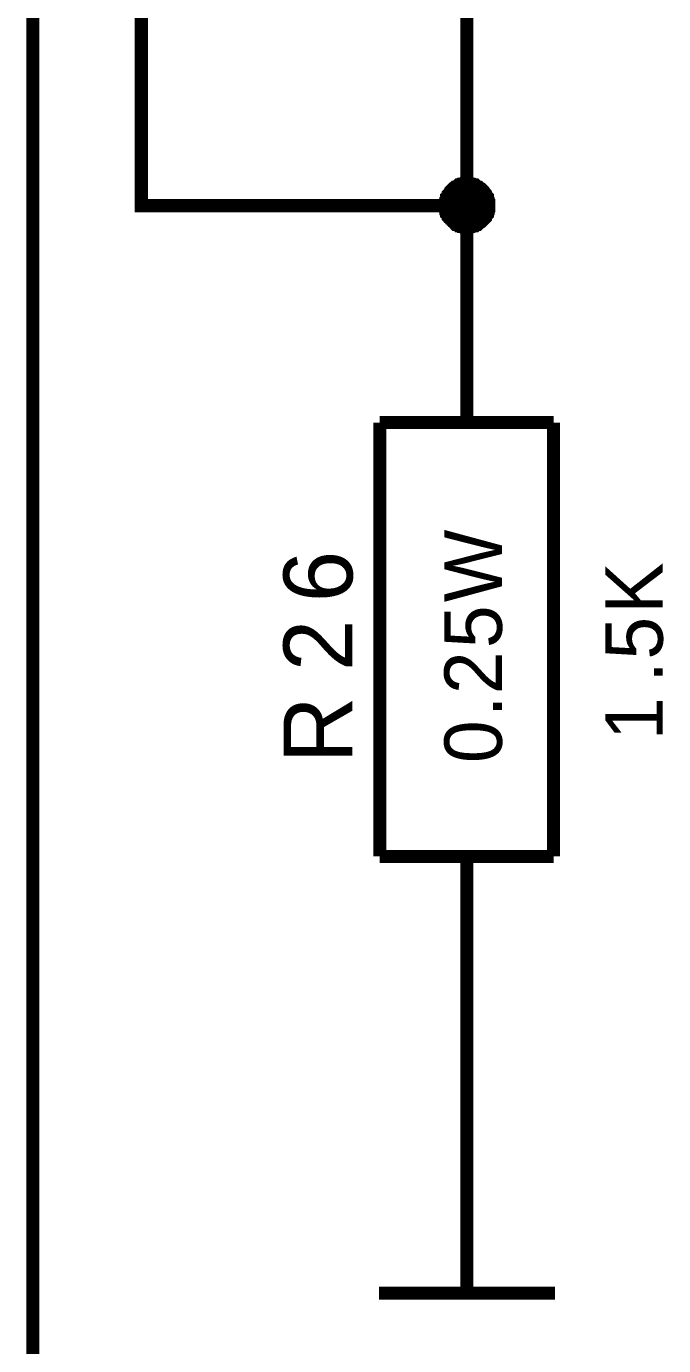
# Model space of a CAD drawing. Header units: millimetres. Extents: x 0 to 420, y 0 to 297.
# Drawn here: x 222.35 to 237.03, y 108.71 to 139.12 of the extents above; entities that cross this region are included whole.
import ezdxf

# ---------------------------------------------------------------- set-up
doc = ezdxf.new("R2010")
doc.units = ezdxf.units.MM
doc.layers.add('Sheet', color=255, linetype='Continuous')

msp = doc.modelspace()

# ---------------------------------------------------------------- linework, layer by layer
at = {"layer": 'Sheet'}
for points, const_width in [([(232.493, 77.496), (222.496, 77.496), (222.496, 177.495)], 0.3), ([(232.493, 134.988), (224.995, 134.988), (224.995, 177.495)], 0.3), ([(232.493, 139.989), (232.493, 137.488)], 0.3), ([(232.493, 132.488), (232.493, 134.988), (232.493, 137.488)], 0.3), ([(231.996, 134.988), (231.996, 135.021), (231.996, 135.038), (231.996, 135.071), (232.013, 135.087), (232.013, 135.12), (232.013, 135.137), (232.029, 135.17), (232.029, 135.187), (232.046, 135.203), (232.063, 135.236), (232.063, 135.253), (232.079, 135.269), (232.096, 135.286), (232.112, 135.319), (232.129, 135.336), (232.145, 135.352), (232.162, 135.369), (232.178, 135.385), (232.195, 135.402), (232.212, 135.418), (232.228, 135.418), (232.261, 135.435), (232.278, 135.452), (232.294, 135.468), (232.327, 135.468), (232.344, 135.485), (232.36, 135.485), (232.394, 135.485), (232.41, 135.501), (232.443, 135.501), (232.46, 135.501), (232.493, 135.501)], 0.3), ([(231.996, 134.988), (231.996, 135.021), (231.996, 135.038), (231.996, 135.071), (232.013, 135.087), (232.013, 135.12), (232.013, 135.137), (232.029, 135.17), (232.029, 135.187), (232.046, 135.203), (232.063, 135.236), (232.063, 135.253), (232.079, 135.269), (232.096, 135.286), (232.112, 135.319), (232.129, 135.336), (232.145, 135.352), (232.162, 135.369), (232.178, 135.385), (232.195, 135.402), (232.212, 135.418), (232.228, 135.418), (232.261, 135.435), (232.278, 135.452), (232.294, 135.468), (232.327, 135.468), (232.344, 135.485), (232.36, 135.485), (232.394, 135.485), (232.41, 135.501), (232.443, 135.501), (232.46, 135.501), (232.493, 135.501)], 0.3), ([(231.996, 134.988), (231.996, 135.021), (231.996, 135.038), (231.996, 135.071), (232.013, 135.087), (232.013, 135.12), (232.013, 135.137), (232.029, 135.17), (232.029, 135.187), (232.046, 135.203), (232.063, 135.236), (232.063, 135.253), (232.079, 135.269), (232.096, 135.286), (232.112, 135.319), (232.129, 135.336), (232.145, 135.352), (232.162, 135.369), (232.178, 135.385), (232.195, 135.402), (232.212, 135.418), (232.228, 135.418), (232.261, 135.435), (232.278, 135.452), (232.294, 135.468), (232.327, 135.468), (232.344, 135.485), (232.36, 135.485), (232.394, 135.485), (232.41, 135.501), (232.443, 135.501), (232.46, 135.501), (232.493, 135.501)], 0.3), ([(231.996, 134.988), (231.996, 135.021), (231.996, 135.038), (231.996, 135.071), (232.013, 135.087), (232.013, 135.12), (232.013, 135.137), (232.029, 135.17), (232.029, 135.187), (232.046, 135.203), (232.063, 135.236), (232.063, 135.253), (232.079, 135.269), (232.096, 135.286), (232.112, 135.319), (232.129, 135.336), (232.145, 135.352), (232.162, 135.369), (232.178, 135.385), (232.195, 135.402), (232.212, 135.418), (232.228, 135.418), (232.261, 135.435), (232.278, 135.452), (232.294, 135.468), (232.327, 135.468), (232.344, 135.485), (232.36, 135.485), (232.394, 135.485), (232.41, 135.501), (232.443, 135.501), (232.46, 135.501), (232.493, 135.501)], 0.3), ([(232.493, 135.501), (232.493, 135.501)], 0.3), ([(232.493, 135.501), (232.526, 135.501), (232.543, 135.501), (232.576, 135.501), (232.592, 135.485), (232.625, 135.485), (232.642, 135.485), (232.675, 135.468), (232.692, 135.468), (232.708, 135.452), (232.741, 135.435), (232.758, 135.418), (232.774, 135.418), (232.791, 135.402), (232.824, 135.385), (232.84, 135.369), (232.857, 135.352), (232.874, 135.336), (232.89, 135.319), (232.907, 135.286), (232.923, 135.269), (232.923, 135.253), (232.94, 135.236), (232.956, 135.203), (232.973, 135.187), (232.973, 135.17), (232.989, 135.137), (232.989, 135.12), (232.989, 135.087), (233.006, 135.071), (233.006, 135.038), (233.006, 135.021), (233.006, 134.988)], 0.3), ([(232.493, 135.501), (232.493, 135.501)], 0.3), ([(232.493, 135.501), (232.526, 135.501), (232.543, 135.501), (232.576, 135.501), (232.592, 135.485), (232.625, 135.485), (232.642, 135.485), (232.675, 135.468), (232.692, 135.468), (232.708, 135.452), (232.741, 135.435), (232.758, 135.418), (232.774, 135.418), (232.791, 135.402), (232.824, 135.385), (232.84, 135.369), (232.857, 135.352), (232.874, 135.336), (232.89, 135.319), (232.907, 135.286), (232.923, 135.269), (232.923, 135.253), (232.94, 135.236), (232.956, 135.203), (232.973, 135.187), (232.973, 135.17), (232.989, 135.137), (232.989, 135.12), (232.989, 135.087), (233.006, 135.071), (233.006, 135.038), (233.006, 135.021), (233.006, 134.988)], 0.3), ([(232.493, 135.501), (232.493, 135.501)], 0.3), ([(232.493, 135.501), (232.526, 135.501), (232.543, 135.501), (232.576, 135.501), (232.592, 135.485), (232.625, 135.485), (232.642, 135.485), (232.675, 135.468), (232.692, 135.468), (232.708, 135.452), (232.741, 135.435), (232.758, 135.418), (232.774, 135.418), (232.791, 135.402), (232.824, 135.385), (232.84, 135.369), (232.857, 135.352), (232.874, 135.336), (232.89, 135.319), (232.907, 135.286), (232.923, 135.269), (232.923, 135.253), (232.94, 135.236), (232.956, 135.203), (232.973, 135.187), (232.973, 135.17), (232.989, 135.137), (232.989, 135.12), (232.989, 135.087), (233.006, 135.071), (233.006, 135.038), (233.006, 135.021), (233.006, 134.988)], 0.3), ([(232.493, 135.501), (232.493, 135.501)], 0.3), ([(232.493, 135.501), (232.526, 135.501), (232.543, 135.501), (232.576, 135.501), (232.592, 135.485), (232.625, 135.485), (232.642, 135.485), (232.675, 135.468), (232.692, 135.468), (232.708, 135.452), (232.741, 135.435), (232.758, 135.418), (232.774, 135.418), (232.791, 135.402), (232.824, 135.385), (232.84, 135.369), (232.857, 135.352), (232.874, 135.336), (232.89, 135.319), (232.907, 135.286), (232.923, 135.269), (232.923, 135.253), (232.94, 135.236), (232.956, 135.203), (232.973, 135.187), (232.973, 135.17), (232.989, 135.137), (232.989, 135.12), (232.989, 135.087), (233.006, 135.071), (233.006, 135.038), (233.006, 135.021), (233.006, 134.988)], 0.3), ([(231.996, 134.988), (231.996, 135.021), (231.996, 135.038), (231.996, 135.071), (232.013, 135.087), (232.013, 135.12), (232.013, 135.137), (232.029, 135.17), (232.029, 135.187), (232.046, 135.203), (232.063, 135.236), (232.063, 135.253), (232.079, 135.269), (232.096, 135.286), (232.112, 135.319), (232.129, 135.336), (232.145, 135.352), (232.162, 135.369), (232.178, 135.385), (232.195, 135.402), (232.212, 135.418), (232.228, 135.418), (232.261, 135.435), (232.278, 135.452), (232.294, 135.468), (232.327, 135.468), (232.344, 135.485), (232.36, 135.485), (232.394, 135.485), (232.41, 135.501), (232.443, 135.501), (232.46, 135.501), (232.493, 135.501)], 0.0991), ([(231.996, 134.988), (231.996, 135.021), (231.996, 135.038), (231.996, 135.071), (232.013, 135.087), (232.013, 135.12), (232.013, 135.137), (232.029, 135.17), (232.029, 135.187), (232.046, 135.203), (232.063, 135.236), (232.063, 135.253), (232.079, 135.269), (232.096, 135.286), (232.112, 135.319), (232.129, 135.336), (232.145, 135.352), (232.162, 135.369), (232.178, 135.385), (232.195, 135.402), (232.212, 135.418), (232.228, 135.418), (232.261, 135.435), (232.278, 135.452), (232.294, 135.468), (232.327, 135.468), (232.344, 135.485), (232.36, 135.485), (232.394, 135.485), (232.41, 135.501), (232.443, 135.501), (232.46, 135.501), (232.493, 135.501)], 0.0991), ([(231.996, 134.988), (231.996, 135.021), (231.996, 135.038), (231.996, 135.071), (232.013, 135.087), (232.013, 135.12), (232.013, 135.137), (232.029, 135.17), (232.029, 135.187), (232.046, 135.203), (232.063, 135.236), (232.063, 135.253), (232.079, 135.269), (232.096, 135.286), (232.112, 135.319), (232.129, 135.336), (232.145, 135.352), (232.162, 135.369), (232.178, 135.385), (232.195, 135.402), (232.212, 135.418), (232.228, 135.418), (232.261, 135.435), (232.278, 135.452), (232.294, 135.468), (232.327, 135.468), (232.344, 135.485), (232.36, 135.485), (232.394, 135.485), (232.41, 135.501), (232.443, 135.501), (232.46, 135.501), (232.493, 135.501)], 0.0991), ([(231.996, 134.988), (231.996, 135.021), (231.996, 135.038), (231.996, 135.071), (232.013, 135.087), (232.013, 135.12), (232.013, 135.137), (232.029, 135.17), (232.029, 135.187), (232.046, 135.203), (232.063, 135.236), (232.063, 135.253), (232.079, 135.269), (232.096, 135.286), (232.112, 135.319), (232.129, 135.336), (232.145, 135.352), (232.162, 135.369), (232.178, 135.385), (232.195, 135.402), (232.212, 135.418), (232.228, 135.418), (232.261, 135.435), (232.278, 135.452), (232.294, 135.468), (232.327, 135.468), (232.344, 135.485), (232.36, 135.485), (232.394, 135.485), (232.41, 135.501), (232.443, 135.501), (232.46, 135.501), (232.493, 135.501)], 0.0991), ([(232.493, 135.501), (232.493, 135.501)], 0.0991), ([(232.493, 135.501), (232.526, 135.501), (232.543, 135.501), (232.576, 135.501), (232.592, 135.485), (232.625, 135.485), (232.642, 135.485), (232.675, 135.468), (232.692, 135.468), (232.708, 135.452), (232.741, 135.435), (232.758, 135.418), (232.774, 135.418), (232.791, 135.402), (232.824, 135.385), (232.84, 135.369), (232.857, 135.352), (232.874, 135.336), (232.89, 135.319), (232.907, 135.286), (232.923, 135.269), (232.923, 135.253), (232.94, 135.236), (232.956, 135.203), (232.973, 135.187), (232.973, 135.17), (232.989, 135.137), (232.989, 135.12), (232.989, 135.087), (233.006, 135.071), (233.006, 135.038), (233.006, 135.021), (233.006, 134.988)], 0.0991), ([(232.493, 135.501), (232.493, 135.501)], 0.0991), ([(232.493, 135.501), (232.526, 135.501), (232.543, 135.501), (232.576, 135.501), (232.592, 135.485), (232.625, 135.485), (232.642, 135.485), (232.675, 135.468), (232.692, 135.468), (232.708, 135.452), (232.741, 135.435), (232.758, 135.418), (232.774, 135.418), (232.791, 135.402), (232.824, 135.385), (232.84, 135.369), (232.857, 135.352), (232.874, 135.336), (232.89, 135.319), (232.907, 135.286), (232.923, 135.269), (232.923, 135.253), (232.94, 135.236), (232.956, 135.203), (232.973, 135.187), (232.973, 135.17), (232.989, 135.137), (232.989, 135.12), (232.989, 135.087), (233.006, 135.071), (233.006, 135.038), (233.006, 135.021), (233.006, 134.988)], 0.0991), ([(232.493, 135.501), (232.493, 135.501)], 0.0991), ([(232.493, 135.501), (232.526, 135.501), (232.543, 135.501), (232.576, 135.501), (232.592, 135.485), (232.625, 135.485), (232.642, 135.485), (232.675, 135.468), (232.692, 135.468), (232.708, 135.452), (232.741, 135.435), (232.758, 135.418), (232.774, 135.418), (232.791, 135.402), (232.824, 135.385), (232.84, 135.369), (232.857, 135.352), (232.874, 135.336), (232.89, 135.319), (232.907, 135.286), (232.923, 135.269), (232.923, 135.253), (232.94, 135.236), (232.956, 135.203), (232.973, 135.187), (232.973, 135.17), (232.989, 135.137), (232.989, 135.12), (232.989, 135.087), (233.006, 135.071), (233.006, 135.038), (233.006, 135.021), (233.006, 134.988)], 0.0991), ([(232.493, 135.501), (232.493, 135.501)], 0.0991), ([(232.493, 135.501), (232.526, 135.501), (232.543, 135.501), (232.576, 135.501), (232.592, 135.485), (232.625, 135.485), (232.642, 135.485), (232.675, 135.468), (232.692, 135.468), (232.708, 135.452), (232.741, 135.435), (232.758, 135.418), (232.774, 135.418), (232.791, 135.402), (232.824, 135.385), (232.84, 135.369), (232.857, 135.352), (232.874, 135.336), (232.89, 135.319), (232.907, 135.286), (232.923, 135.269), (232.923, 135.253), (232.94, 135.236), (232.956, 135.203), (232.973, 135.187), (232.973, 135.17), (232.989, 135.137), (232.989, 135.12), (232.989, 135.087), (233.006, 135.071), (233.006, 135.038), (233.006, 135.021), (233.006, 134.988)], 0.0991), ([(232.493, 134.491), (232.46, 134.491), (232.443, 134.491), (232.41, 134.491), (232.394, 134.508), (232.36, 134.508), (232.344, 134.508), (232.327, 134.524), (232.294, 134.524), (232.278, 134.541), (232.261, 134.557), (232.228, 134.557), (232.212, 134.574), (232.195, 134.591), (232.178, 134.607), (232.162, 134.624), (232.145, 134.64), (232.129, 134.657), (232.112, 134.673), (232.096, 134.69), (232.079, 134.706), (232.063, 134.723), (232.063, 134.756), (232.046, 134.773), (232.029, 134.789), (232.029, 134.822), (232.013, 134.839), (232.013, 134.855), (232.013, 134.889), (231.996, 134.905), (231.996, 134.938), (231.996, 134.955), (231.996, 134.988)], 0.3), ([(231.996, 134.988), (231.996, 134.988)], 0.3), ([(232.493, 134.491), (232.46, 134.491), (232.443, 134.491), (232.41, 134.491), (232.394, 134.508), (232.36, 134.508), (232.344, 134.508), (232.327, 134.524), (232.294, 134.524), (232.278, 134.541), (232.261, 134.557), (232.228, 134.557), (232.212, 134.574), (232.195, 134.591), (232.178, 134.607), (232.162, 134.624), (232.145, 134.64), (232.129, 134.657), (232.112, 134.673), (232.096, 134.69), (232.079, 134.706), (232.063, 134.723), (232.063, 134.756), (232.046, 134.773), (232.029, 134.789), (232.029, 134.822), (232.013, 134.839), (232.013, 134.855), (232.013, 134.889), (231.996, 134.905), (231.996, 134.938), (231.996, 134.955), (231.996, 134.988)], 0.3), ([(231.996, 134.988), (231.996, 134.988)], 0.3), ([(232.493, 134.491), (232.46, 134.491), (232.443, 134.491), (232.41, 134.491), (232.394, 134.508), (232.36, 134.508), (232.344, 134.508), (232.327, 134.524), (232.294, 134.524), (232.278, 134.541), (232.261, 134.557), (232.228, 134.557), (232.212, 134.574), (232.195, 134.591), (232.178, 134.607), (232.162, 134.624), (232.145, 134.64), (232.129, 134.657), (232.112, 134.673), (232.096, 134.69), (232.079, 134.706), (232.063, 134.723), (232.063, 134.756), (232.046, 134.773), (232.029, 134.789), (232.029, 134.822), (232.013, 134.839), (232.013, 134.855), (232.013, 134.889), (231.996, 134.905), (231.996, 134.938), (231.996, 134.955), (231.996, 134.988)], 0.3), ([(231.996, 134.988), (231.996, 134.988)], 0.3), ([(232.493, 134.491), (232.46, 134.491), (232.443, 134.491), (232.41, 134.491), (232.394, 134.508), (232.36, 134.508), (232.344, 134.508), (232.327, 134.524), (232.294, 134.524), (232.278, 134.541), (232.261, 134.557), (232.228, 134.557), (232.212, 134.574), (232.195, 134.591), (232.178, 134.607), (232.162, 134.624), (232.145, 134.64), (232.129, 134.657), (232.112, 134.673), (232.096, 134.69), (232.079, 134.706), (232.063, 134.723), (232.063, 134.756), (232.046, 134.773), (232.029, 134.789), (232.029, 134.822), (232.013, 134.839), (232.013, 134.855), (232.013, 134.889), (231.996, 134.905), (231.996, 134.938), (231.996, 134.955), (231.996, 134.988)], 0.3), ([(231.996, 134.988), (231.996, 134.988)], 0.3), ([(232.493, 134.491), (232.46, 134.491), (232.443, 134.491), (232.41, 134.491), (232.394, 134.508), (232.36, 134.508), (232.344, 134.508), (232.327, 134.524), (232.294, 134.524), (232.278, 134.541), (232.261, 134.557), (232.228, 134.557), (232.212, 134.574), (232.195, 134.591), (232.178, 134.607), (232.162, 134.624), (232.145, 134.64), (232.129, 134.657), (232.112, 134.673), (232.096, 134.69), (232.079, 134.706), (232.063, 134.723), (232.063, 134.756), (232.046, 134.773), (232.029, 134.789), (232.029, 134.822), (232.013, 134.839), (232.013, 134.855), (232.013, 134.889), (231.996, 134.905), (231.996, 134.938), (231.996, 134.955), (231.996, 134.988)], 0.0991), ([(231.996, 134.988), (231.996, 134.988)], 0.0991), ([(232.493, 134.491), (232.46, 134.491), (232.443, 134.491), (232.41, 134.491), (232.394, 134.508), (232.36, 134.508), (232.344, 134.508), (232.327, 134.524), (232.294, 134.524), (232.278, 134.541), (232.261, 134.557), (232.228, 134.557), (232.212, 134.574), (232.195, 134.591), (232.178, 134.607), (232.162, 134.624), (232.145, 134.64), (232.129, 134.657), (232.112, 134.673), (232.096, 134.69), (232.079, 134.706), (232.063, 134.723), (232.063, 134.756), (232.046, 134.773), (232.029, 134.789), (232.029, 134.822), (232.013, 134.839), (232.013, 134.855), (232.013, 134.889), (231.996, 134.905), (231.996, 134.938), (231.996, 134.955), (231.996, 134.988)], 0.0991), ([(231.996, 134.988), (231.996, 134.988)], 0.0991), ([(232.493, 134.491), (232.46, 134.491), (232.443, 134.491), (232.41, 134.491), (232.394, 134.508), (232.36, 134.508), (232.344, 134.508), (232.327, 134.524), (232.294, 134.524), (232.278, 134.541), (232.261, 134.557), (232.228, 134.557), (232.212, 134.574), (232.195, 134.591), (232.178, 134.607), (232.162, 134.624), (232.145, 134.64), (232.129, 134.657), (232.112, 134.673), (232.096, 134.69), (232.079, 134.706), (232.063, 134.723), (232.063, 134.756), (232.046, 134.773), (232.029, 134.789), (232.029, 134.822), (232.013, 134.839), (232.013, 134.855), (232.013, 134.889), (231.996, 134.905), (231.996, 134.938), (231.996, 134.955), (231.996, 134.988)], 0.0991), ([(231.996, 134.988), (231.996, 134.988)], 0.0991), ([(232.493, 134.491), (232.46, 134.491), (232.443, 134.491), (232.41, 134.491), (232.394, 134.508), (232.36, 134.508), (232.344, 134.508), (232.327, 134.524), (232.294, 134.524), (232.278, 134.541), (232.261, 134.557), (232.228, 134.557), (232.212, 134.574), (232.195, 134.591), (232.178, 134.607), (232.162, 134.624), (232.145, 134.64), (232.129, 134.657), (232.112, 134.673), (232.096, 134.69), (232.079, 134.706), (232.063, 134.723), (232.063, 134.756), (232.046, 134.773), (232.029, 134.789), (232.029, 134.822), (232.013, 134.839), (232.013, 134.855), (232.013, 134.889), (231.996, 134.905), (231.996, 134.938), (231.996, 134.955), (231.996, 134.988)], 0.0991), ([(231.996, 134.988), (231.996, 134.988)], 0.0991), ([(233.006, 134.988), (233.006, 134.955), (233.006, 134.938), (233.006, 134.905), (232.989, 134.889), (232.989, 134.855), (232.989, 134.839), (232.973, 134.822), (232.973, 134.789), (232.956, 134.773), (232.94, 134.756), (232.923, 134.723), (232.923, 134.706), (232.907, 134.69), (232.89, 134.673), (232.874, 134.657), (232.857, 134.64), (232.84, 134.624), (232.824, 134.607), (232.791, 134.591), (232.774, 134.574), (232.758, 134.557), (232.741, 134.557), (232.708, 134.541), (232.692, 134.524), (232.675, 134.524), (232.642, 134.508), (232.625, 134.508), (232.592, 134.508), (232.576, 134.491), (232.543, 134.491), (232.526, 134.491), (232.493, 134.491)], 0.3), ([(233.006, 134.988), (233.006, 134.955), (233.006, 134.938), (233.006, 134.905), (232.989, 134.889), (232.989, 134.855), (232.989, 134.839), (232.973, 134.822), (232.973, 134.789), (232.956, 134.773), (232.94, 134.756), (232.923, 134.723), (232.923, 134.706), (232.907, 134.69), (232.89, 134.673), (232.874, 134.657), (232.857, 134.64), (232.84, 134.624), (232.824, 134.607), (232.791, 134.591), (232.774, 134.574), (232.758, 134.557), (232.741, 134.557), (232.708, 134.541), (232.692, 134.524), (232.675, 134.524), (232.642, 134.508), (232.625, 134.508), (232.592, 134.508), (232.576, 134.491), (232.543, 134.491), (232.526, 134.491), (232.493, 134.491)], 0.3), ([(233.006, 134.988), (233.006, 134.955), (233.006, 134.938), (233.006, 134.905), (232.989, 134.889), (232.989, 134.855), (232.989, 134.839), (232.973, 134.822), (232.973, 134.789), (232.956, 134.773), (232.94, 134.756), (232.923, 134.723), (232.923, 134.706), (232.907, 134.69), (232.89, 134.673), (232.874, 134.657), (232.857, 134.64), (232.84, 134.624), (232.824, 134.607), (232.791, 134.591), (232.774, 134.574), (232.758, 134.557), (232.741, 134.557), (232.708, 134.541), (232.692, 134.524), (232.675, 134.524), (232.642, 134.508), (232.625, 134.508), (232.592, 134.508), (232.576, 134.491), (232.543, 134.491), (232.526, 134.491), (232.493, 134.491)], 0.3), ([(233.006, 134.988), (233.006, 134.955), (233.006, 134.938), (233.006, 134.905), (232.989, 134.889), (232.989, 134.855), (232.989, 134.839), (232.973, 134.822), (232.973, 134.789), (232.956, 134.773), (232.94, 134.756), (232.923, 134.723), (232.923, 134.706), (232.907, 134.69), (232.89, 134.673), (232.874, 134.657), (232.857, 134.64), (232.84, 134.624), (232.824, 134.607), (232.791, 134.591), (232.774, 134.574), (232.758, 134.557), (232.741, 134.557), (232.708, 134.541), (232.692, 134.524), (232.675, 134.524), (232.642, 134.508), (232.625, 134.508), (232.592, 134.508), (232.576, 134.491), (232.543, 134.491), (232.526, 134.491), (232.493, 134.491)], 0.3), ([(233.006, 134.988), (233.006, 134.955), (233.006, 134.938), (233.006, 134.905), (232.989, 134.889), (232.989, 134.855), (232.989, 134.839), (232.973, 134.822), (232.973, 134.789), (232.956, 134.773), (232.94, 134.756), (232.923, 134.723), (232.923, 134.706), (232.907, 134.69), (232.89, 134.673), (232.874, 134.657), (232.857, 134.64), (232.84, 134.624), (232.824, 134.607), (232.791, 134.591), (232.774, 134.574), (232.758, 134.557), (232.741, 134.557), (232.708, 134.541), (232.692, 134.524), (232.675, 134.524), (232.642, 134.508), (232.625, 134.508), (232.592, 134.508), (232.576, 134.491), (232.543, 134.491), (232.526, 134.491), (232.493, 134.491)], 0.0991), ([(233.006, 134.988), (233.006, 134.955), (233.006, 134.938), (233.006, 134.905), (232.989, 134.889), (232.989, 134.855), (232.989, 134.839), (232.973, 134.822), (232.973, 134.789), (232.956, 134.773), (232.94, 134.756), (232.923, 134.723), (232.923, 134.706), (232.907, 134.69), (232.89, 134.673), (232.874, 134.657), (232.857, 134.64), (232.84, 134.624), (232.824, 134.607), (232.791, 134.591), (232.774, 134.574), (232.758, 134.557), (232.741, 134.557), (232.708, 134.541), (232.692, 134.524), (232.675, 134.524), (232.642, 134.508), (232.625, 134.508), (232.592, 134.508), (232.576, 134.491), (232.543, 134.491), (232.526, 134.491), (232.493, 134.491)], 0.0991), ([(233.006, 134.988), (233.006, 134.955), (233.006, 134.938), (233.006, 134.905), (232.989, 134.889), (232.989, 134.855), (232.989, 134.839), (232.973, 134.822), (232.973, 134.789), (232.956, 134.773), (232.94, 134.756), (232.923, 134.723), (232.923, 134.706), (232.907, 134.69), (232.89, 134.673), (232.874, 134.657), (232.857, 134.64), (232.84, 134.624), (232.824, 134.607), (232.791, 134.591), (232.774, 134.574), (232.758, 134.557), (232.741, 134.557), (232.708, 134.541), (232.692, 134.524), (232.675, 134.524), (232.642, 134.508), (232.625, 134.508), (232.592, 134.508), (232.576, 134.491), (232.543, 134.491), (232.526, 134.491), (232.493, 134.491)], 0.0991), ([(233.006, 134.988), (233.006, 134.955), (233.006, 134.938), (233.006, 134.905), (232.989, 134.889), (232.989, 134.855), (232.989, 134.839), (232.973, 134.822), (232.973, 134.789), (232.956, 134.773), (232.94, 134.756), (232.923, 134.723), (232.923, 134.706), (232.907, 134.69), (232.89, 134.673), (232.874, 134.657), (232.857, 134.64), (232.84, 134.624), (232.824, 134.607), (232.791, 134.591), (232.774, 134.574), (232.758, 134.557), (232.741, 134.557), (232.708, 134.541), (232.692, 134.524), (232.675, 134.524), (232.642, 134.508), (232.625, 134.508), (232.592, 134.508), (232.576, 134.491), (232.543, 134.491), (232.526, 134.491), (232.493, 134.491)], 0.0991), ([(233.006, 134.988), (233.006, 134.988), (233.006, 134.988), (233.006, 134.988), (233.006, 134.988), (233.006, 134.988), (233.006, 134.988), (233.006, 134.988), (233.006, 134.988), (233.006, 134.988), (233.006, 134.988), (233.006, 134.988), (233.006, 134.988), (233.006, 134.988), (233.006, 134.988), (233.006, 134.988), (233.006, 134.988), (233.006, 134.988), (233.006, 134.988), (233.006, 134.988), (233.006, 134.988), (233.006, 134.988), (233.006, 134.988), (233.006, 134.988), (233.006, 134.988), (233.006, 134.988), (233.006, 134.988), (233.006, 134.988), (233.006, 134.988), (233.006, 134.988), (233.006, 134.988), (233.006, 134.988), (233.006, 134.988)], 0.3), ([(233.006, 134.988), (233.006, 134.988)], 0.3), ([(233.006, 134.988), (233.006, 134.988), (233.006, 134.988), (233.006, 134.988), (233.006, 134.988), (233.006, 134.988), (233.006, 134.988), (233.006, 134.988), (233.006, 134.988), (233.006, 134.988), (233.006, 134.988), (233.006, 134.988), (233.006, 134.988), (233.006, 134.988), (233.006, 134.988), (233.006, 134.988), (233.006, 134.988), (233.006, 134.988), (233.006, 134.988), (233.006, 134.988), (233.006, 134.988), (233.006, 134.988), (233.006, 134.988), (233.006, 134.988), (233.006, 134.988), (233.006, 134.988), (233.006, 134.988), (233.006, 134.988), (233.006, 134.988), (233.006, 134.988), (233.006, 134.988), (233.006, 134.988), (233.006, 134.988)], 0.3), ([(233.006, 134.988), (233.006, 134.988)], 0.3), ([(233.006, 134.988), (233.006, 134.988), (233.006, 134.988), (233.006, 134.988), (233.006, 134.988), (233.006, 134.988), (233.006, 134.988), (233.006, 134.988), (233.006, 134.988), (233.006, 134.988), (233.006, 134.988), (233.006, 134.988), (233.006, 134.988), (233.006, 134.988), (233.006, 134.988), (233.006, 134.988), (233.006, 134.988), (233.006, 134.988), (233.006, 134.988), (233.006, 134.988), (233.006, 134.988), (233.006, 134.988), (233.006, 134.988), (233.006, 134.988), (233.006, 134.988), (233.006, 134.988), (233.006, 134.988), (233.006, 134.988), (233.006, 134.988), (233.006, 134.988), (233.006, 134.988), (233.006, 134.988), (233.006, 134.988)], 0.3), ([(233.006, 134.988), (233.006, 134.988)], 0.3), ([(233.006, 134.988), (233.006, 134.988), (233.006, 134.988), (233.006, 134.988), (233.006, 134.988), (233.006, 134.988), (233.006, 134.988), (233.006, 134.988), (233.006, 134.988), (233.006, 134.988), (233.006, 134.988), (233.006, 134.988), (233.006, 134.988), (233.006, 134.988), (233.006, 134.988), (233.006, 134.988), (233.006, 134.988), (233.006, 134.988), (233.006, 134.988), (233.006, 134.988), (233.006, 134.988), (233.006, 134.988), (233.006, 134.988), (233.006, 134.988), (233.006, 134.988), (233.006, 134.988), (233.006, 134.988), (233.006, 134.988), (233.006, 134.988), (233.006, 134.988), (233.006, 134.988), (233.006, 134.988), (233.006, 134.988)], 0.3), ([(233.006, 134.988), (233.006, 134.988)], 0.3), ([(233.006, 134.988), (233.006, 134.988), (233.006, 134.988), (233.006, 134.988), (233.006, 134.988), (233.006, 134.988), (233.006, 134.988), (233.006, 134.988), (233.006, 134.988), (233.006, 134.988), (233.006, 134.988), (233.006, 134.988), (233.006, 134.988), (233.006, 134.988), (233.006, 134.988), (233.006, 134.988), (233.006, 134.988), (233.006, 134.988), (233.006, 134.988), (233.006, 134.988), (233.006, 134.988), (233.006, 134.988), (233.006, 134.988), (233.006, 134.988), (233.006, 134.988), (233.006, 134.988), (233.006, 134.988), (233.006, 134.988), (233.006, 134.988), (233.006, 134.988), (233.006, 134.988), (233.006, 134.988), (233.006, 134.988)], 0.0991), ([(233.006, 134.988), (233.006, 134.988)], 0.0991), ([(233.006, 134.988), (233.006, 134.988), (233.006, 134.988), (233.006, 134.988), (233.006, 134.988), (233.006, 134.988), (233.006, 134.988), (233.006, 134.988), (233.006, 134.988), (233.006, 134.988), (233.006, 134.988), (233.006, 134.988), (233.006, 134.988), (233.006, 134.988), (233.006, 134.988), (233.006, 134.988), (233.006, 134.988), (233.006, 134.988), (233.006, 134.988), (233.006, 134.988), (233.006, 134.988), (233.006, 134.988), (233.006, 134.988), (233.006, 134.988), (233.006, 134.988), (233.006, 134.988), (233.006, 134.988), (233.006, 134.988), (233.006, 134.988), (233.006, 134.988), (233.006, 134.988), (233.006, 134.988), (233.006, 134.988)], 0.0991), ([(233.006, 134.988), (233.006, 134.988)], 0.0991), ([(233.006, 134.988), (233.006, 134.988), (233.006, 134.988), (233.006, 134.988), (233.006, 134.988), (233.006, 134.988), (233.006, 134.988), (233.006, 134.988), (233.006, 134.988), (233.006, 134.988), (233.006, 134.988), (233.006, 134.988), (233.006, 134.988), (233.006, 134.988), (233.006, 134.988), (233.006, 134.988), (233.006, 134.988), (233.006, 134.988), (233.006, 134.988), (233.006, 134.988), (233.006, 134.988), (233.006, 134.988), (233.006, 134.988), (233.006, 134.988), (233.006, 134.988), (233.006, 134.988), (233.006, 134.988), (233.006, 134.988), (233.006, 134.988), (233.006, 134.988), (233.006, 134.988), (233.006, 134.988), (233.006, 134.988)], 0.0991), ([(233.006, 134.988), (233.006, 134.988)], 0.0991), ([(233.006, 134.988), (233.006, 134.988), (233.006, 134.988), (233.006, 134.988), (233.006, 134.988), (233.006, 134.988), (233.006, 134.988), (233.006, 134.988), (233.006, 134.988), (233.006, 134.988), (233.006, 134.988), (233.006, 134.988), (233.006, 134.988), (233.006, 134.988), (233.006, 134.988), (233.006, 134.988), (233.006, 134.988), (233.006, 134.988), (233.006, 134.988), (233.006, 134.988), (233.006, 134.988), (233.006, 134.988), (233.006, 134.988), (233.006, 134.988), (233.006, 134.988), (233.006, 134.988), (233.006, 134.988), (233.006, 134.988), (233.006, 134.988), (233.006, 134.988), (233.006, 134.988), (233.006, 134.988), (233.006, 134.988)], 0.0991), ([(233.006, 134.988), (233.006, 134.988)], 0.0991), ([(232.493, 129.987), (232.493, 132.488)], 0.3), ([(230.49, 129.987), (234.496, 129.987)], 0.3), ([(230.49, 119.986), (230.49, 129.987)], 0.3), ([(234.496, 119.986), (234.496, 129.987)], 0.3), ([(230.49, 119.986), (234.496, 119.986)], 0.3), ([(232.493, 119.986), (232.493, 117.485)], 0.3), ([(232.493, 114.985), (232.493, 117.485)], 0.3), ([(232.493, 114.985), (232.493, 109.918)], 0.3), ([(230.474, 109.918), (234.529, 109.918)], 0.3)]:
    msp.add_lwpolyline(points, dxfattribs=dict(at, const_width=const_width))
at = {"layer": 'Sheet', "const_width": 0.508}
msp.add_lwpolyline([(232.246, 135, 1), (232.754, 135, 1)], format="xyb", close=True, dxfattribs=at)

# ---------------------------------------------------------------- texts
at = {"layer": 'Sheet'}
for s, height, p in [('W', 1.325, (233.304, 125.847)), ('6', 1.59, (229.861, 125.847)), ('K', 1.325, (237.011, 125.583)), ('5', 1.325, (233.304, 124.788)), ('2', 1.59, (229.861, 124.258)), ('5', 1.325, (237.011, 124.523)), ('2', 1.325, (233.304, 123.728)), ('.', 1.325, (237.011, 123.993)), ('R', 1.59, (229.861, 122.138)), ('.', 1.325, (233.304, 123.198)), ('1', 1.325, (237.011, 122.668)), ('0', 1.325, (233.304, 122.138))]:
    msp.add_text(s, height=height, rotation=90, dxfattribs=at).set_placement(p)

doc.saveas('drawing.dxf')
